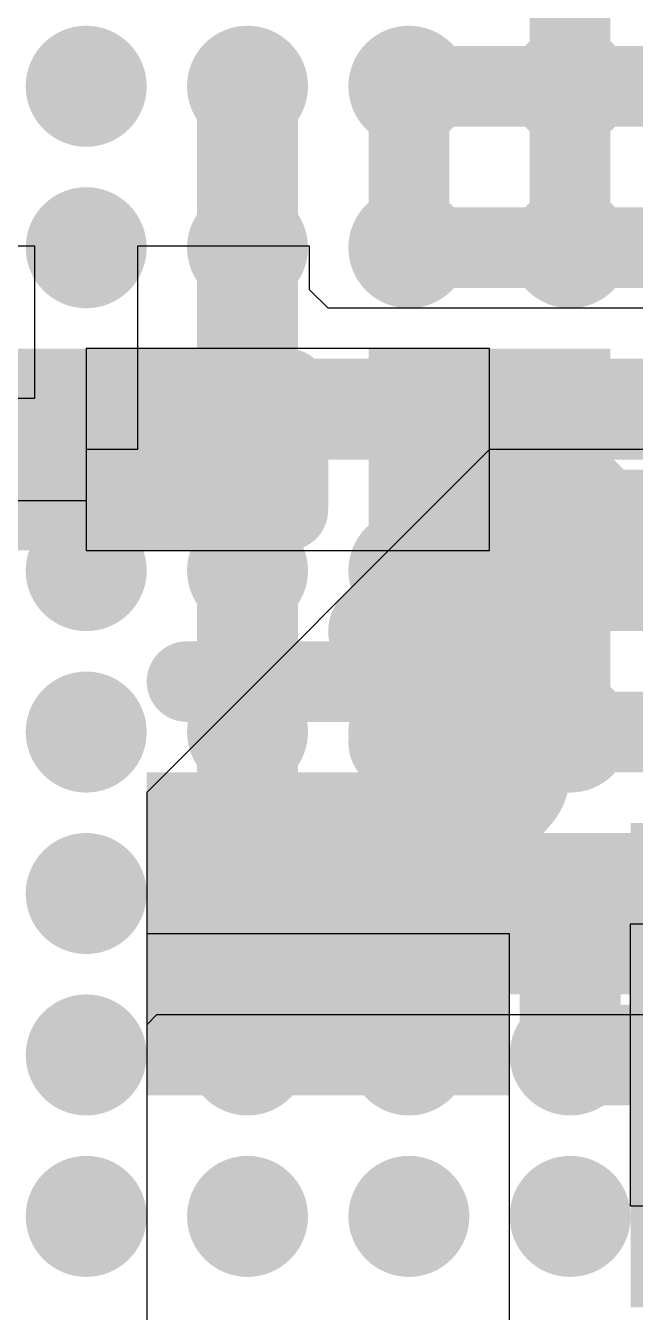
# Model space of a CAD drawing. Header units: millimetres. Extents: x 15 to 122, y 23 to 96.
# Drawn here: x 53.25 to 54.761, y 55.162 to 58.35 of the extents above; entities that cross this region are included whole.
import ezdxf

# ---------------------------------------------------------------- set-up
doc = ezdxf.new("R2010")
doc.units = ezdxf.units.MM
for name, color, linetype in [('Bottom Modules', 3, 'Continuous'), ('BottomLayer', 5, 'Continuous'), ('BottomOverlay', 54, 'Continuous'), ('BottomPaste', 16, 'Continuous'), ('TopLayer', 1, 'Continuous'), ('TopPaste', 8, 'Continuous'), ('TopSolder', 216, 'Continuous')]:
    doc.layers.add(name, color=color, linetype=linetype)

msp = doc.modelspace()

# ---------------------------------------------------------------- linework, layer by layer
at = {"layer": 'Bottom Modules'}
for points in [[(53.39999988, 57.55000428), (53.39999988, 57.05000527999999), (54.40000042, 57.05000527999999), (54.40000042, 57.55000428)], [(55.04999658, 56.1250084), (55.04999658, 55.4249844), (54.74999717999999, 55.4249844), (54.74999717999999, 56.1250084)], [(53.54999958, 56.09999956), (53.54999958, 54.69999982), (54.44999778, 54.69999982), (54.44999778, 56.09999956)]]:
    msp.add_lwpolyline(points, close=True, dxfattribs=at)
at = {"layer": 'BottomLayer'}
for p, q in [((53.27299988, 57.80400427999999), (52.84600047999999, 57.80400427999999)), ((53.27299988, 57.42700478), (53.27299988, 57.80400427999999)), ((53.95399928, 57.80400427999999), (53.52699988, 57.80400427999999)), ((53.52699988, 57.80400427999999), (53.52699988, 57.30000477999999)), ((53.95399928, 57.6960111), (53.95399928, 57.80400427999999)), ((54.0000063, 57.65000408), (53.95399928, 57.6960111)), ((54.7960042, 57.65000408), (54.00000376, 57.65000408)), ((54.00000376, 57.65000408), (54.00000376, 57.65000408)), ((54.00000376, 57.65000408), (54.0000063, 57.65000408)), ((52.84600047999999, 57.42700478), (53.27299988, 57.42700478)), ((53.52699988, 57.30000477999999), (53.39999988, 57.30000477999999)), ((53.39999988, 57.30000477999999), (53.39999988, 57.17300478)), ((54.40000042, 57.30000477999999), (53.54999958, 56.45000393999999)), ((56.5249949, 57.30000477999999), (54.40000042, 57.30000477999999)), ((53.39999988, 57.17300478), (52.84600047999999, 57.17300478)), ((53.54999958, 56.45000393999999), (53.54999958, 55.87500128)), ((53.54999958, 55.87500128), (53.57499825999999, 55.89999996)), ((53.57499825999999, 55.89999996), (57.45000194, 55.89999996))]:
    msp.add_line(p, q, dxfattribs=at)
for points, const_width in [([(53.16250226, 57.42499818, 1), (53.28750074, 57.42499818, 1)], 0.12499848), ([(54.30000062, 57.30000477999999, 1), (54.50000022, 57.30000477999999, 1)], 0.1999996), ([(54.30000062, 57.30000477999999, 1), (54.50000022, 57.30000477999999, 1)], 0.1999996), ([(53.16250226, 57.17499614, 1), (53.28750074, 57.17499614, 1)], 0.12499848), ([(54.30000062, 57.07500142, 1), (54.50000022, 57.07500142, 1)], 0.1999996), ([(54.30000062, 57.07500142, 1), (54.50000022, 57.07500142, 1)], 0.1999996), ([(54.55000266, 57.05000274, 1), (54.75000226, 57.05000274, 1)], 0.1999996), ([(54.55000266, 57.05000274, 1), (54.75000226, 57.05000274, 1)], 0.1999996), ([(54.21250269999999, 57.07500142, 1), (54.33750118, 57.07500142, 1)], 0.12499848), ([(54.4625022, 57.07500142, 1), (54.58750068, 57.07500142, 1)], 0.12499848), ([(54.06250046, 56.85000059999999, 1), (54.18749894, 56.85000059999999, 1)], 0.12499848), ([(54.11250036, 56.57499988, 1), (54.23749883999999, 56.57499988, 1)], 0.12499848), ([(54.30000062, 56.50000129999999, 1), (54.50000022, 56.50000129999999, 1)], 0.1999996), ([(54.30000062, 56.50000129999999, 1), (54.50000022, 56.50000129999999, 1)], 0.1999996), ([(54.53750077999999, 56.57499988, 1), (54.66249926, 56.57499988, 1)], 0.12499848), ([(53.94997846, 56.14997914, 1), (54.14997806, 56.14997914, 1)], 0.1999996), ([(53.94997846, 56.14997914, 1), (54.14997806, 56.14997914, 1)], 0.1999996), ([(53.94997846, 56.14997914, 1), (54.14997806, 56.14997914, 1)], 0.1999996), ([(53.89999888, 56.09999955999999, 1), (54.09999848, 56.09999955999999, 1)], 0.1999996)]:
    msp.add_lwpolyline(points, format="xyb", close=True, dxfattribs=dict(at, const_width=const_width))
at = {"layer": 'BottomLayer', "const_width": 0.3999992}
for points in [[(54.40000042, 57.30000477999999), (54.65000246, 57.05000274)], [(54.40000042, 57.07500142), (54.40000042, 57.30000477999999)], [(54.40000042, 56.50000129999999), (54.40000042, 57.07500142)], [(54.65000246, 57.05000274), (55.2000039, 57.05000274)], [(54.04997826, 56.14997914), (54.40000042, 56.50000129999999)], [(53.99999868, 56.09999955999999), (54.04997826, 56.14997914)], [(54.04997826, 56.14997914), (55.80000016, 56.14997914)]]:
    msp.add_lwpolyline(points, dxfattribs=at)
at = {"layer": 'BottomLayer'}
for points in [[(53.69999928, 57.05000527999999), (53.69999928, 57.55000428), (53.10000048, 57.05000527999999), (53.10000048, 57.55000428)], [(54.69999982, 57.05000527999999), (54.69999982, 57.55000428), (54.10000101999999, 57.05000527999999), (54.10000101999999, 57.55000428)], [(54.44999778, 56.49999876), (53.54999958, 56.49999876), (54.44999778, 55.70000036), (53.54999958, 55.70000036)], [(55.04999658, 56.3750079), (54.74999717999999, 56.3750079), (55.04999658, 55.8750089), (54.74999717999999, 55.8750089)], [(55.04999658, 55.67498389999999), (54.74999717999999, 55.67498389999999), (55.04999658, 55.1749849), (54.74999717999999, 55.1749849)]]:
    msp.add_solid(points, dxfattribs=at)
at = {"layer": 'BottomOverlay', "const_width": 0.1999996}
for points in [[(53.90000142, 57.15000254), (53.90000142, 57.45000194)], [(53.64999938, 56.72506562), (54.35000051999999, 56.72506562)]]:
    msp.add_lwpolyline(points, dxfattribs=at)
at = {"layer": 'BottomOverlay', "const_width": 0.0999998}
for points in [[(53.85000152, 57.45000194, 1), (53.95000132, 57.45000194, 1)], [(53.85000152, 57.15000254, 1), (53.95000132, 57.15000254, 1)], [(53.59999947999999, 56.72506562, 1), (53.69999928, 56.72506562, 1)], [(54.30000062, 56.72506562, 1), (54.40000042, 56.72506562, 1)]]:
    msp.add_lwpolyline(points, format="xyb", close=True, dxfattribs=at)
at = {"layer": 'BottomPaste'}
for points in [[(53.69999928, 57.05000527999999), (53.69999928, 57.55000428), (53.10000048, 57.05000527999999), (53.10000048, 57.55000428)], [(53.69999928, 57.05000527999999), (53.69999928, 57.55000428), (53.10000048, 57.05000527999999), (53.10000048, 57.55000428)], [(54.69999982, 57.05000527999999), (54.69999982, 57.55000428), (54.10000101999999, 57.05000527999999), (54.10000101999999, 57.55000428)], [(54.69999982, 57.05000527999999), (54.69999982, 57.55000428), (54.10000101999999, 57.05000527999999), (54.10000101999999, 57.55000428)], [(54.44999778, 56.49999876), (53.54999958, 56.49999876), (54.44999778, 55.70000036), (53.54999958, 55.70000036)], [(54.44999778, 56.49999876), (53.54999958, 56.49999876), (54.44999778, 55.70000036), (53.54999958, 55.70000036)], [(55.04999658, 56.3750079), (54.74999717999999, 56.3750079), (55.04999658, 55.8750089), (54.74999717999999, 55.8750089)], [(55.04999658, 56.3750079), (54.74999717999999, 56.3750079), (55.04999658, 55.8750089), (54.74999717999999, 55.8750089)], [(55.04999658, 55.67498389999999), (54.74999717999999, 55.67498389999999), (55.04999658, 55.1749849), (54.74999717999999, 55.1749849)], [(55.04999658, 55.67498389999999), (54.74999717999999, 55.67498389999999), (55.04999658, 55.1749849), (54.74999717999999, 55.1749849)]]:
    msp.add_solid(points, dxfattribs=at)
at = {"layer": 'TopLayer'}
for points, const_width in [([(54.60000002, 58.20000297999999), (54.60000002, 58.60000218)], 0.1999996), ([(53.79999908, 57.80000124), (53.79999908, 58.20000297999999)], 0.2499995), ([(54.20000082, 57.80000124), (54.20000082, 58.20000297999999)], 0.1999996), ([(54.20000082, 58.20000297999999), (54.60000002, 58.20000297999999)], 0.1999996), ([(54.60000002, 58.20000297999999), (54.99999922, 58.20000297999999)], 0.1999996), ([(54.60000002, 57.80000124), (54.60000002, 58.20000297999999)], 0.1999996), ([(53.79999908, 57.40000204), (53.79999908, 57.80000124)], 0.2499995), ([(54.20000082, 57.80000124), (54.60000002, 57.80000124)], 0.1999996), ([(54.60000002, 57.80000124), (54.99999922, 57.80000124)], 0.1999996), ([(53.79999908, 57.00000283999999), (53.79999908, 57.40000204)], 0.2499995), ([(53.79999908, 57.40000204), (54.20000082, 57.40000204)], 0.2499995), ([(54.20000082, 57.40000204), (54.35000051999999, 57.40000204)], 0.2499995), ([(54.35000051999999, 57.40000204), (54.60000002, 57.40000204)], 0.2499995), ([(54.60000002, 57.40000204), (54.99999922, 57.40000204)], 0.2499995), ([(53.79999908, 56.60000364), (53.79999908, 57.00000283999999)], 0.2499995), ([(54.20000082, 57.00000283999999), (54.60000002, 57.00000283999999)], 0.1999996), ([(54.20000082, 56.60000364), (54.20000082, 57.00000283999999)], 0.1999996), ([(54.60000002, 57.00000283999999), (54.99999922, 57.00000283999999)], 0.1999996), ([(54.60000002, 56.60000364), (54.60000002, 57.00000283999999)], 0.1999996), ([(53.79999908, 56.2000019), (53.79999908, 56.60000364)], 0.2499995), ([(54.20000082, 56.60000364), (54.60000002, 56.60000364)], 0.1999996), ([(54.60000002, 56.60000364), (54.99999922, 56.60000364)], 0.1999996), ([(53.79999908, 56.2000019), (54.20000082, 56.2000019)], 0.2499995), ([(54.20000082, 56.2000019), (54.60000002, 56.2000019)], 0.2499995), ([(54.60000002, 55.8000027), (54.60000002, 56.2000019)], 0.2499995), ([(54.60000002, 55.8000027), (54.99999922, 55.8000027)], 0.2499995)]:
    msp.add_lwpolyline(points, dxfattribs=dict(at, const_width=const_width))
for points, const_width in [([(53.3250013, 58.20000297999999, 1), (53.47499845999999, 58.20000297999999, 1)], 0.1499997), ([(53.7250005, 58.20000297999999, 1), (53.87499766, 58.20000297999999, 1)], 0.1499997), ([(54.12500223999999, 58.20000297999999, 1), (54.2749994, 58.20000297999999, 1)], 0.1499997), ([(54.52500144, 58.20000297999999, 1), (54.6749986, 58.20000297999999, 1)], 0.1499997), ([(53.73749984, 58.20000297999999, 1), (53.86249832, 58.20000297999999, 1)], 0.12499848), ([(53.73749984, 58.20000297999999, 1), (53.86249832, 58.20000297999999, 1)], 0.12499848), ([(54.13750158, 58.20000044, 1), (54.26250005999999, 58.20000044, 1)], 0.12499848), ([(54.15000092, 58.20000297999999, 1), (54.25000072, 58.20000297999999, 1)], 0.0999998), ([(54.15000092, 58.20000297999999, 1), (54.25000072, 58.20000297999999, 1)], 0.0999998), ([(54.53750077999999, 58.20000044, 1), (54.66249926, 58.20000044, 1)], 0.12499848), ([(54.55000012, 58.20000297999999, 1), (54.64999992, 58.20000297999999, 1)], 0.0999998), ([(54.55000012, 58.20000297999999, 1), (54.64999992, 58.20000297999999, 1)], 0.0999998), ([(54.55000012, 58.20000297999999, 1), (54.64999992, 58.20000297999999, 1)], 0.0999998), ([(54.55000012, 58.20000297999999, 1), (54.64999992, 58.20000297999999, 1)], 0.0999998), ([(53.3250013, 57.80000124, 1), (53.47499845999999, 57.80000124, 1)], 0.1499997), ([(53.7250005, 57.80000124, 1), (53.87499766, 57.80000124, 1)], 0.1499997), ([(54.12500223999999, 57.80000124, 1), (54.2749994, 57.80000124, 1)], 0.1499997), ([(54.52500144, 57.80000124, 1), (54.6749986, 57.80000124, 1)], 0.1499997), ([(53.73749984, 57.80000124, 1), (53.86249832, 57.80000124, 1)], 0.12499848), ([(53.73749984, 57.80000124, 1), (53.86249832, 57.80000124, 1)], 0.12499848), ([(53.73749984, 57.80000124, 1), (53.86249832, 57.80000124, 1)], 0.12499848), ([(54.13750158, 57.80000124, 1), (54.26250005999999, 57.80000124, 1)], 0.12499848), ([(54.53750077999999, 57.80000124, 1), (54.66249926, 57.80000124, 1)], 0.12499848), ([(54.15000092, 57.80000124, 1), (54.25000072, 57.80000124, 1)], 0.0999998), ([(54.15000092, 57.80000124, 1), (54.25000072, 57.80000124, 1)], 0.0999998), ([(54.55000012, 57.80000124, 1), (54.64999992, 57.80000124, 1)], 0.0999998), ([(54.55000012, 57.80000124, 1), (54.64999992, 57.80000124, 1)], 0.0999998), ([(54.55000012, 57.80000124, 1), (54.64999992, 57.80000124, 1)], 0.0999998), ([(53.3250013, 57.40000204, 1), (53.47499845999999, 57.40000204, 1)], 0.1499997), ([(53.7250005, 57.40000204, 1), (53.87499766, 57.40000204, 1)], 0.1499997), ([(54.12500223999999, 57.40000204, 1), (54.2749994, 57.40000204, 1)], 0.1499997), ([(54.52500144, 57.40000204, 1), (54.6749986, 57.40000204, 1)], 0.1499997), ([(53.73749984, 57.40000204, 1), (53.86249832, 57.40000204, 1)], 0.12499848), ([(53.73749984, 57.40000204, 1), (53.86249832, 57.40000204, 1)], 0.12499848), ([(53.73749984, 57.40000204, 1), (53.86249832, 57.40000204, 1)], 0.12499848), ([(53.73749984, 57.40000204, 1), (53.86249832, 57.40000204, 1)], 0.12499848), ([(54.13750158, 57.40000204, 1), (54.26250005999999, 57.40000204, 1)], 0.12499848), ([(54.13750158, 57.40000204, 1), (54.26250005999999, 57.40000204, 1)], 0.12499848), ([(54.28750127999999, 57.40000204, 1), (54.41249976, 57.40000204, 1)], 0.12499848), ([(54.28750127999999, 57.40000204, 1), (54.41249976, 57.40000204, 1)], 0.12499848), ([(54.28750127999999, 57.40000204, 1), (54.41249976, 57.40000204, 1)], 0.12499848), ([(54.53750077999999, 57.40000204, 1), (54.66249926, 57.40000204, 1)], 0.12499848), ([(54.53750077999999, 57.40000204, 1), (54.66249926, 57.40000204, 1)], 0.12499848), ([(54.53750077999999, 57.40000204, 1), (54.66249926, 57.40000204, 1)], 0.12499848), ([(53.3250013, 57.00000283999999, 1), (53.47499845999999, 57.00000283999999, 1)], 0.1499997), ([(53.7250005, 57.00000283999999, 1), (53.87499766, 57.00000283999999, 1)], 0.1499997), ([(53.73749984, 57.00000283999999, 1), (53.86249832, 57.00000283999999, 1)], 0.12499848), ([(53.73749984, 57.00000283999999, 1), (53.86249832, 57.00000283999999, 1)], 0.12499848), ([(53.73749984, 57.00000283999999, 1), (53.86249832, 57.00000283999999, 1)], 0.12499848), ([(54.12500223999999, 57.00000283999999, 1), (54.2749994, 57.00000283999999, 1)], 0.1499997), ([(54.13750412, 57.00000283999999, 1), (54.2625026, 57.00000283999999, 1)], 0.12499848), ([(54.52500144, 57.00000283999999, 1), (54.6749986, 57.00000283999999, 1)], 0.1499997), ([(54.53750332, 57.00000283999999, 1), (54.66250179999999, 57.00000283999999, 1)], 0.12499848), ([(54.15000092, 57.00000283999999, 1), (54.25000072, 57.00000283999999, 1)], 0.0999998), ([(54.15000092, 57.00000283999999, 1), (54.25000072, 57.00000283999999, 1)], 0.0999998), ([(54.55000012, 57.00000283999999, 1), (54.64999992, 57.00000283999999, 1)], 0.0999998), ([(54.55000012, 57.00000283999999, 1), (54.64999992, 57.00000283999999, 1)], 0.0999998), ([(54.55000012, 57.00000283999999, 1), (54.64999992, 57.00000283999999, 1)], 0.0999998), ([(53.3250013, 56.60000364, 1), (53.47499845999999, 56.60000364, 1)], 0.1499997), ([(53.7250005, 56.60000364, 1), (53.87499766, 56.60000364, 1)], 0.1499997), ([(54.12500223999999, 56.60000364, 1), (54.2749994, 56.60000364, 1)], 0.1499997), ([(54.52500144, 56.60000364, 1), (54.6749986, 56.60000364, 1)], 0.1499997), ([(53.73749984, 56.60000364, 1), (53.86249832, 56.60000364, 1)], 0.12499848), ([(53.73749984, 56.60000364, 1), (53.86249832, 56.60000364, 1)], 0.12499848), ([(53.73749984, 56.60000364, 1), (53.86249832, 56.60000364, 1)], 0.12499848), ([(54.13750412, 56.60000364, 1), (54.2625026, 56.60000364, 1)], 0.12499848), ([(54.53750077999999, 56.6000011, 1), (54.66249926, 56.6000011, 1)], 0.12499848), ([(54.15000092, 56.60000364, 1), (54.25000072, 56.60000364, 1)], 0.0999998), ([(54.15000092, 56.60000364, 1), (54.25000072, 56.60000364, 1)], 0.0999998), ([(54.55000012, 56.60000364, 1), (54.64999992, 56.60000364, 1)], 0.0999998), ([(54.55000012, 56.60000364, 1), (54.64999992, 56.60000364, 1)], 0.0999998), ([(54.55000012, 56.60000364, 1), (54.64999992, 56.60000364, 1)], 0.0999998), ([(53.3250013, 56.2000019, 1), (53.47499845999999, 56.2000019, 1)], 0.1499997), ([(53.7250005, 56.2000019, 1), (53.87499766, 56.2000019, 1)], 0.1499997), ([(53.73749984, 56.2000019, 1), (53.86249832, 56.2000019, 1)], 0.12499848), ([(53.73749984, 56.2000019, 1), (53.86249832, 56.2000019, 1)], 0.12499848), ([(53.73749984, 56.2000019, 1), (53.86249832, 56.2000019, 1)], 0.12499848), ([(54.12500223999999, 56.2000019, 1), (54.2749994, 56.2000019, 1)], 0.1499997), ([(54.13750158, 56.2000019, 1), (54.26250005999999, 56.2000019, 1)], 0.12499848), ([(54.13750158, 56.2000019, 1), (54.26250005999999, 56.2000019, 1)], 0.12499848), ([(54.13750158, 56.2000019, 1), (54.26250005999999, 56.2000019, 1)], 0.12499848), ([(54.52500144, 56.2000019, 1), (54.6749986, 56.2000019, 1)], 0.1499997), ([(54.53750077999999, 56.2000019, 1), (54.66249926, 56.2000019, 1)], 0.12499848), ([(54.53750077999999, 56.2000019, 1), (54.66249926, 56.2000019, 1)], 0.12499848), ([(54.53750077999999, 56.2000019, 1), (54.66249926, 56.2000019, 1)], 0.12499848), ([(53.3250013, 55.8000027, 1), (53.47499845999999, 55.8000027, 1)], 0.1499997), ([(53.7250005, 55.8000027, 1), (53.87499766, 55.8000027, 1)], 0.1499997), ([(54.12500223999999, 55.8000027, 1), (54.2749994, 55.8000027, 1)], 0.1499997), ([(54.52500144, 55.8000027, 1), (54.6749986, 55.8000027, 1)], 0.1499997), ([(54.13750158, 55.8000027, 1), (54.26250005999999, 55.8000027, 1)], 0.12499848), ([(54.53750077999999, 55.8000027, 1), (54.66249926, 55.8000027, 1)], 0.12499848), ([(54.53750077999999, 55.8000027, 1), (54.66249926, 55.8000027, 1)], 0.12499848), ([(54.53750077999999, 55.8000027, 1), (54.66249926, 55.8000027, 1)], 0.12499848), ([(53.3250013, 55.4000035, 1), (53.47499845999999, 55.4000035, 1)], 0.1499997), ([(53.7250005, 55.4000035, 1), (53.87499766, 55.4000035, 1)], 0.1499997), ([(54.12500223999999, 55.4000035, 1), (54.2749994, 55.4000035, 1)], 0.1499997), ([(54.52500144, 55.4000035, 1), (54.6749986, 55.4000035, 1)], 0.1499997)]:
    msp.add_lwpolyline(points, format="xyb", close=True, dxfattribs=dict(at, const_width=const_width))
at = {"layer": 'TopPaste', "const_width": 0.1499997}
for points in [[(53.3250013, 58.20000297999999, 1), (53.47499845999999, 58.20000297999999, 1)], [(53.3250013, 58.20000297999999, 1), (53.47499845999999, 58.20000297999999, 1)], [(53.7250005, 58.20000297999999, 1), (53.87499766, 58.20000297999999, 1)], [(53.7250005, 58.20000297999999, 1), (53.87499766, 58.20000297999999, 1)], [(54.12500223999999, 58.20000297999999, 1), (54.2749994, 58.20000297999999, 1)], [(54.12500223999999, 58.20000297999999, 1), (54.2749994, 58.20000297999999, 1)], [(54.52500144, 58.20000297999999, 1), (54.6749986, 58.20000297999999, 1)], [(54.52500144, 58.20000297999999, 1), (54.6749986, 58.20000297999999, 1)], [(53.3250013, 57.80000124, 1), (53.47499845999999, 57.80000124, 1)], [(53.3250013, 57.80000124, 1), (53.47499845999999, 57.80000124, 1)], [(53.7250005, 57.80000124, 1), (53.87499766, 57.80000124, 1)], [(53.7250005, 57.80000124, 1), (53.87499766, 57.80000124, 1)], [(54.12500223999999, 57.80000124, 1), (54.2749994, 57.80000124, 1)], [(54.12500223999999, 57.80000124, 1), (54.2749994, 57.80000124, 1)], [(54.52500144, 57.80000124, 1), (54.6749986, 57.80000124, 1)], [(54.52500144, 57.80000124, 1), (54.6749986, 57.80000124, 1)], [(53.3250013, 57.40000204, 1), (53.47499845999999, 57.40000204, 1)], [(53.3250013, 57.40000204, 1), (53.47499845999999, 57.40000204, 1)], [(53.7250005, 57.40000204, 1), (53.87499766, 57.40000204, 1)], [(53.7250005, 57.40000204, 1), (53.87499766, 57.40000204, 1)], [(54.12500223999999, 57.40000204, 1), (54.2749994, 57.40000204, 1)], [(54.12500223999999, 57.40000204, 1), (54.2749994, 57.40000204, 1)], [(54.52500144, 57.40000204, 1), (54.6749986, 57.40000204, 1)], [(54.52500144, 57.40000204, 1), (54.6749986, 57.40000204, 1)], [(53.3250013, 57.00000283999999, 1), (53.47499845999999, 57.00000283999999, 1)], [(53.3250013, 57.00000283999999, 1), (53.47499845999999, 57.00000283999999, 1)], [(53.7250005, 57.00000283999999, 1), (53.87499766, 57.00000283999999, 1)], [(53.7250005, 57.00000283999999, 1), (53.87499766, 57.00000283999999, 1)], [(54.12500223999999, 57.00000283999999, 1), (54.2749994, 57.00000283999999, 1)], [(54.12500223999999, 57.00000283999999, 1), (54.2749994, 57.00000283999999, 1)], [(54.52500144, 57.00000283999999, 1), (54.6749986, 57.00000283999999, 1)], [(54.52500144, 57.00000283999999, 1), (54.6749986, 57.00000283999999, 1)], [(53.3250013, 56.60000364, 1), (53.47499845999999, 56.60000364, 1)], [(53.3250013, 56.60000364, 1), (53.47499845999999, 56.60000364, 1)], [(53.7250005, 56.60000364, 1), (53.87499766, 56.60000364, 1)], [(53.7250005, 56.60000364, 1), (53.87499766, 56.60000364, 1)], [(54.12500223999999, 56.60000364, 1), (54.2749994, 56.60000364, 1)], [(54.12500223999999, 56.60000364, 1), (54.2749994, 56.60000364, 1)], [(54.52500144, 56.60000364, 1), (54.6749986, 56.60000364, 1)], [(54.52500144, 56.60000364, 1), (54.6749986, 56.60000364, 1)], [(53.3250013, 56.2000019, 1), (53.47499845999999, 56.2000019, 1)], [(53.3250013, 56.2000019, 1), (53.47499845999999, 56.2000019, 1)], [(53.7250005, 56.2000019, 1), (53.87499766, 56.2000019, 1)], [(53.7250005, 56.2000019, 1), (53.87499766, 56.2000019, 1)], [(54.12500223999999, 56.2000019, 1), (54.2749994, 56.2000019, 1)], [(54.12500223999999, 56.2000019, 1), (54.2749994, 56.2000019, 1)], [(54.52500144, 56.2000019, 1), (54.6749986, 56.2000019, 1)], [(54.52500144, 56.2000019, 1), (54.6749986, 56.2000019, 1)], [(53.3250013, 55.8000027, 1), (53.47499845999999, 55.8000027, 1)], [(53.3250013, 55.8000027, 1), (53.47499845999999, 55.8000027, 1)], [(53.7250005, 55.8000027, 1), (53.87499766, 55.8000027, 1)], [(53.7250005, 55.8000027, 1), (53.87499766, 55.8000027, 1)], [(54.12500223999999, 55.8000027, 1), (54.2749994, 55.8000027, 1)], [(54.12500223999999, 55.8000027, 1), (54.2749994, 55.8000027, 1)], [(54.52500144, 55.8000027, 1), (54.6749986, 55.8000027, 1)], [(54.52500144, 55.8000027, 1), (54.6749986, 55.8000027, 1)], [(53.3250013, 55.4000035, 1), (53.47499845999999, 55.4000035, 1)], [(53.3250013, 55.4000035, 1), (53.47499845999999, 55.4000035, 1)], [(53.7250005, 55.4000035, 1), (53.87499766, 55.4000035, 1)], [(53.7250005, 55.4000035, 1), (53.87499766, 55.4000035, 1)], [(54.12500223999999, 55.4000035, 1), (54.2749994, 55.4000035, 1)], [(54.12500223999999, 55.4000035, 1), (54.2749994, 55.4000035, 1)], [(54.52500144, 55.4000035, 1), (54.6749986, 55.4000035, 1)], [(54.52500144, 55.4000035, 1), (54.6749986, 55.4000035, 1)]]:
    msp.add_lwpolyline(points, format="xyb", close=True, dxfattribs=at)
at = {"layer": 'TopSolder', "const_width": 0.10999978}
for points in [[(53.34500126, 58.20000297999999, 1), (53.45499849999999, 58.20000297999999, 1)], [(53.34500126, 58.20000297999999, 1), (53.45499849999999, 58.20000297999999, 1)], [(53.74500046, 58.20000297999999, 1), (53.8549977, 58.20000297999999, 1)], [(53.74500046, 58.20000297999999, 1), (53.8549977, 58.20000297999999, 1)], [(54.1450022, 58.20000297999999, 1), (54.25499944, 58.20000297999999, 1)], [(54.1450022, 58.20000297999999, 1), (54.25499944, 58.20000297999999, 1)], [(54.5450014, 58.20000297999999, 1), (54.65499864, 58.20000297999999, 1)], [(54.5450014, 58.20000297999999, 1), (54.65499864, 58.20000297999999, 1)], [(53.34500126, 57.80000124, 1), (53.45499849999999, 57.80000124, 1)], [(53.34500126, 57.80000124, 1), (53.45499849999999, 57.80000124, 1)], [(53.74500046, 57.80000124, 1), (53.8549977, 57.80000124, 1)], [(53.74500046, 57.80000124, 1), (53.8549977, 57.80000124, 1)], [(54.1450022, 57.80000124, 1), (54.25499944, 57.80000124, 1)], [(54.1450022, 57.80000124, 1), (54.25499944, 57.80000124, 1)], [(54.5450014, 57.80000124, 1), (54.65499864, 57.80000124, 1)], [(54.5450014, 57.80000124, 1), (54.65499864, 57.80000124, 1)], [(53.34500126, 57.40000204, 1), (53.45499849999999, 57.40000204, 1)], [(53.34500126, 57.40000204, 1), (53.45499849999999, 57.40000204, 1)], [(53.74500046, 57.40000204, 1), (53.8549977, 57.40000204, 1)], [(53.74500046, 57.40000204, 1), (53.8549977, 57.40000204, 1)], [(54.1450022, 57.40000204, 1), (54.25499944, 57.40000204, 1)], [(54.1450022, 57.40000204, 1), (54.25499944, 57.40000204, 1)], [(54.5450014, 57.40000204, 1), (54.65499864, 57.40000204, 1)], [(54.5450014, 57.40000204, 1), (54.65499864, 57.40000204, 1)], [(53.34500126, 57.00000283999999, 1), (53.45499849999999, 57.00000283999999, 1)], [(53.34500126, 57.00000283999999, 1), (53.45499849999999, 57.00000283999999, 1)], [(53.74500046, 57.00000283999999, 1), (53.8549977, 57.00000283999999, 1)], [(53.74500046, 57.00000283999999, 1), (53.8549977, 57.00000283999999, 1)], [(54.1450022, 57.00000283999999, 1), (54.25499944, 57.00000283999999, 1)], [(54.1450022, 57.00000283999999, 1), (54.25499944, 57.00000283999999, 1)], [(54.5450014, 57.00000283999999, 1), (54.65499864, 57.00000283999999, 1)], [(54.5450014, 57.00000283999999, 1), (54.65499864, 57.00000283999999, 1)], [(53.34500126, 56.60000364, 1), (53.45499849999999, 56.60000364, 1)], [(53.34500126, 56.60000364, 1), (53.45499849999999, 56.60000364, 1)], [(53.74500046, 56.60000364, 1), (53.8549977, 56.60000364, 1)], [(53.74500046, 56.60000364, 1), (53.8549977, 56.60000364, 1)], [(54.1450022, 56.60000364, 1), (54.25499944, 56.60000364, 1)], [(54.1450022, 56.60000364, 1), (54.25499944, 56.60000364, 1)], [(54.5450014, 56.60000364, 1), (54.65499864, 56.60000364, 1)], [(54.5450014, 56.60000364, 1), (54.65499864, 56.60000364, 1)], [(53.34500126, 56.2000019, 1), (53.45499849999999, 56.2000019, 1)], [(53.34500126, 56.2000019, 1), (53.45499849999999, 56.2000019, 1)], [(53.74500046, 56.2000019, 1), (53.8549977, 56.2000019, 1)], [(53.74500046, 56.2000019, 1), (53.8549977, 56.2000019, 1)], [(54.1450022, 56.2000019, 1), (54.25499944, 56.2000019, 1)], [(54.1450022, 56.2000019, 1), (54.25499944, 56.2000019, 1)], [(54.5450014, 56.2000019, 1), (54.65499864, 56.2000019, 1)], [(54.5450014, 56.2000019, 1), (54.65499864, 56.2000019, 1)], [(53.34500126, 55.8000027, 1), (53.45499849999999, 55.8000027, 1)], [(53.34500126, 55.8000027, 1), (53.45499849999999, 55.8000027, 1)], [(53.74500046, 55.8000027, 1), (53.8549977, 55.8000027, 1)], [(53.74500046, 55.8000027, 1), (53.8549977, 55.8000027, 1)], [(54.1450022, 55.8000027, 1), (54.25499944, 55.8000027, 1)], [(54.1450022, 55.8000027, 1), (54.25499944, 55.8000027, 1)], [(54.5450014, 55.8000027, 1), (54.65499864, 55.8000027, 1)], [(54.5450014, 55.8000027, 1), (54.65499864, 55.8000027, 1)], [(53.34500126, 55.4000035, 1), (53.45499849999999, 55.4000035, 1)], [(53.34500126, 55.4000035, 1), (53.45499849999999, 55.4000035, 1)], [(53.74500046, 55.4000035, 1), (53.8549977, 55.4000035, 1)], [(53.74500046, 55.4000035, 1), (53.8549977, 55.4000035, 1)], [(54.1450022, 55.4000035, 1), (54.25499944, 55.4000035, 1)], [(54.1450022, 55.4000035, 1), (54.25499944, 55.4000035, 1)], [(54.5450014, 55.4000035, 1), (54.65499864, 55.4000035, 1)], [(54.5450014, 55.4000035, 1), (54.65499864, 55.4000035, 1)]]:
    msp.add_lwpolyline(points, format="xyb", close=True, dxfattribs=at)

doc.saveas('drawing.dxf')
